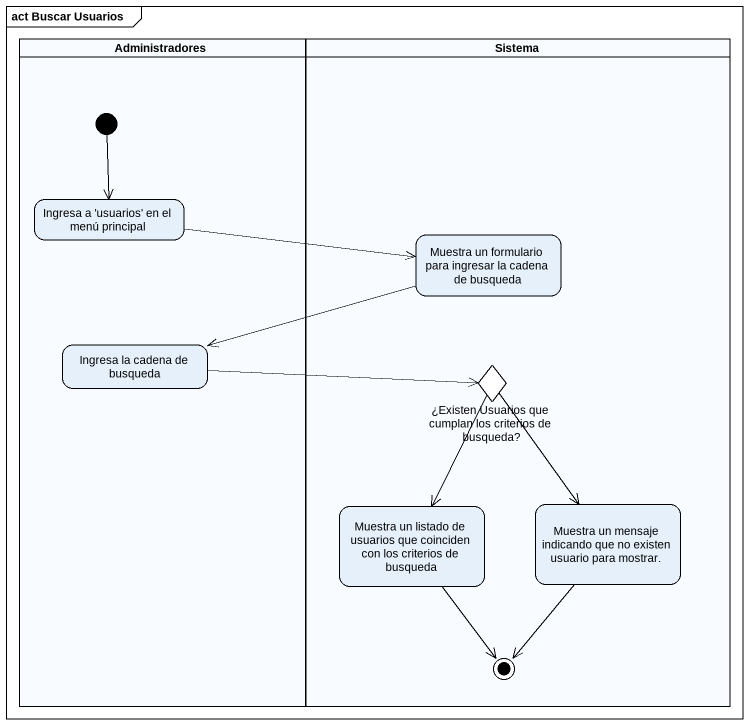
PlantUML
@startuml
mainframe act Buscar Usuarios
hide empty description
state Administradores <<partition>> {
  state "Ingresa a 'usuarios' en el menú principal" as Ingresa_a_usuarios_en_el
  state "Ingresa la cadena de busqueda" as Ingresa_la_cadena_de
  [*] --> Ingresa_a_usuarios_en_el
}
state Sistema <<partition>> {
  state "Muestra un formulario para ingresar la cadena de busqueda" as Muestra_un_formulario_para
  state "¿Existen Usuarios que cumplan los criterios de busqueda?" as Existen_Usuarios_que <<choice>>
  state "Muestra un listado de usuarios que coinciden con los criterios de busqueda" as Muestra_un_listado_de
  state "Muestra un mensaje indicando que no existen usuario para mostrar." as Muestra_un_mensaje
  Muestra_un_listado_de --> [*]
  Muestra_un_mensaje --> [*]
}
Ingresa_a_usuarios_en_el -right-> Muestra_un_formulario_para
Muestra_un_formulario_para -left-> Ingresa_la_cadena_de
Ingresa_la_cadena_de -right-> Existen_Usuarios_que
Existen_Usuarios_que --> Muestra_un_listado_de
Existen_Usuarios_que --> Muestra_un_mensaje
@enduml
